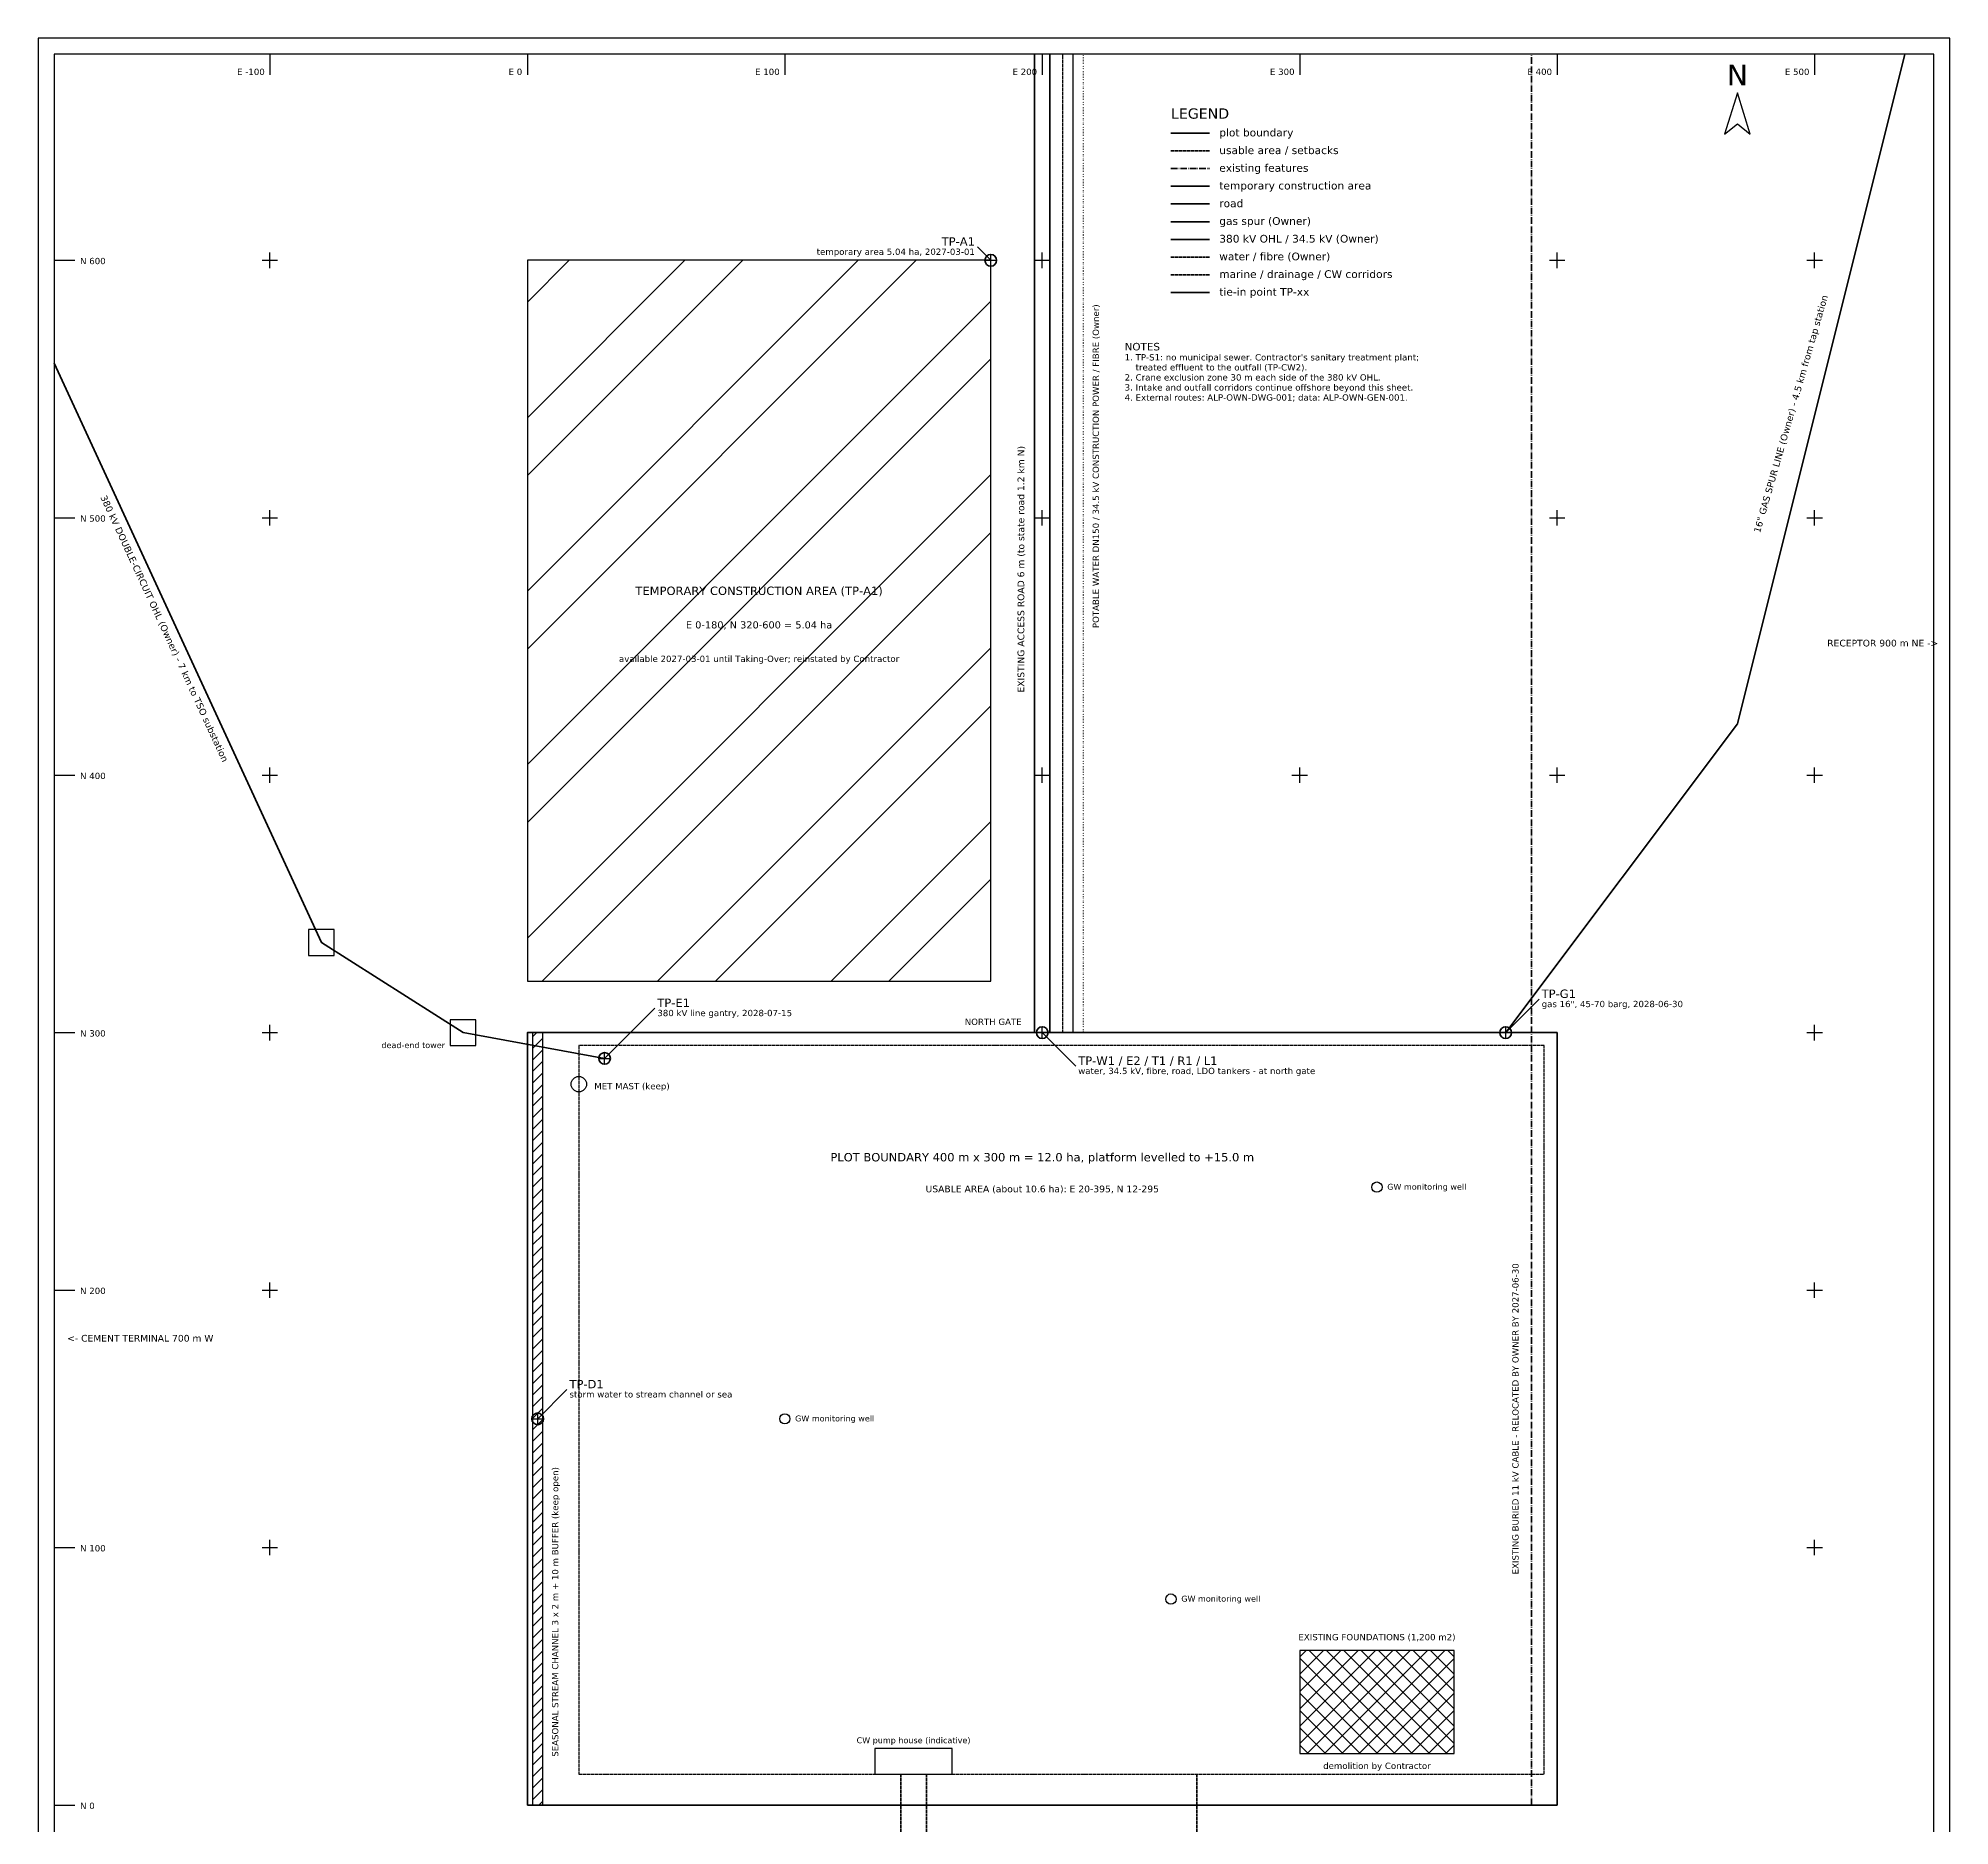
# Model space of a CAD drawing. Header units: metres. Extents: x -190 to 552, y -365 to 686.
# Drawn here: x -190 to 552, y -8 to 686 of the extents above; entities that cross this region are included whole.
import ezdxf
from ezdxf.enums import TextEntityAlignment as Align

# ---------------------------------------------------------------- set-up
doc = ezdxf.new("R2010")
doc.units = ezdxf.units.M
for name, pattern in [('DASHDOT', [3.556, 2.54, -0.508, 0, -0.508]), ('DASHED', [1.524, 1.27, -0.254]), ('DOT', [0.508, 0, -0.508])]:
    doc.linetypes.add(name, pattern=pattern)
for name, color, linetype in [('ANNO', 7, 'Continuous'), ('EXIST', 34, 'Continuous'), ('GAS', 30, 'Continuous'), ('GRIDL', 8, 'Continuous'), ('MARINE', 4, 'Continuous'), ('OHL', 1, 'Continuous'), ('PLOT', 7, 'Continuous'), ('ROAD', 8, 'Continuous'), ('SETBACK', 30, 'Continuous'), ('TEMP', 3, 'Continuous'), ('TIEIN', 6, 'Continuous'), ('UTIL', 5, 'Continuous')]:
    doc.layers.add(name, color=color, linetype=linetype)
doc.styles.add('OWN', font='DejaVuSans.ttf')

msp = doc.modelspace()

# ---------------------------------------------------------------- hatches: boundary and pattern name
at = {"layer": 'EXIST'}
h = msp.add_hatch(dxfattribs=at)
h.set_pattern_fill('ANSI37', color=256, scale=1.5)
h.paths.add_polyline_path([(300, 20), (360, 20), (360, 60), (300, 60)])
at = {"layer": 'MARINE'}
h = msp.add_hatch(dxfattribs=at)
h.set_pattern_fill('ANSI31', color=256)
h.paths.add_polyline_path([(2, 0), (6, 0), (6, 300), (2, 300)])
at = {"layer": 'TEMP'}
h = msp.add_hatch(dxfattribs=at)
h.set_pattern_fill('ANSI32', color=256, scale=5)
h.paths.add_polyline_path([(0, 320), (180, 320), (180, 600), (0, 600)])

# ---------------------------------------------------------------- linework, layer by layer
at = {"layer": 'ANNO'}
for points in [[(-190, -365), (552.5, -365), (552.5, 686.25), (-190, 686.25)], [(-183.75, -358.75), (546.25, -358.75), (546.25, 680), (-183.75, 680)], [(470, 665), (465, 649), (470, 653), (475, 649)]]:
    msp.add_lwpolyline(points, close=True, dxfattribs=at)
at = {"layer": 'EXIST', "linetype": 'DASHDOT', "lineweight": 35}
msp.add_line((390, 0), (390, 680), dxfattribs=at)
at = {"layer": 'EXIST', "linetype": 'DASHDOT', "lineweight": 60}
msp.add_line((250, 635.62), (265, 635.62), dxfattribs=at)
at = {"layer": 'EXIST'}
msp.add_lwpolyline([(300, 20), (360, 20), (360, 60), (300, 60)], close=True, dxfattribs=at)
for centre, radius in [((20, 280), 3), ((330, 240), 2), ((100, 150), 2), ((250, 80), 2)]:
    msp.add_circle(centre, radius, dxfattribs=at)
at = {"layer": 'GAS', "linetype": 'CONTINUOUS', "lineweight": 60}
msp.add_line((250, 615), (265, 615), dxfattribs=at)
at = {"layer": 'GAS', "lineweight": 70}
msp.add_lwpolyline([(535, 680), (470, 420), (380, 300)], dxfattribs=at)
at = {"layer": 'GRIDL'}
for p, q in [((-100, 680), (-100, 672)), ((0, 680), (0, 672)), ((100, 680), (100, 672)), ((200, 680), (200, 672)), ((300, 680), (300, 672)), ((400, 680), (400, 672)), ((500, 680), (500, 672)), ((-100, 597), (-100, 603)), ((200, 597), (200, 603)), ((400, 597), (400, 603)), ((500, 597), (500, 603)), ((-183.75, 600), (-175.75, 600)), ((-103, 600), (-97, 600)), ((197, 600), (203, 600)), ((397, 600), (403, 600)), ((497, 600), (503, 600)), ((-183.75, 500), (-175.75, 500)), ((-103, 500), (-97, 500)), ((-100, 497), (-100, 503)), ((197, 500), (203, 500)), ((200, 497), (200, 503)), ((397, 500), (403, 500)), ((400, 497), (400, 503)), ((497, 500), (503, 500)), ((500, 497), (500, 503)), ((-100, 397), (-100, 403)), ((200, 397), (200, 403)), ((300, 397), (300, 403)), ((400, 397), (400, 403)), ((500, 397), (500, 403)), ((-183.75, 400), (-175.75, 400)), ((-103, 400), (-97, 400)), ((197, 400), (203, 400)), ((297, 400), (303, 400)), ((397, 400), (403, 400)), ((497, 400), (503, 400)), ((-183.75, 300), (-175.75, 300)), ((-103, 300), (-97, 300)), ((-100, 297), (-100, 303)), ((497, 300), (503, 300)), ((500, 297), (500, 303)), ((-100, 197), (-100, 203)), ((500, 197), (500, 203)), ((-183.75, 200), (-175.75, 200)), ((-103, 200), (-97, 200)), ((497, 200), (503, 200)), ((-183.75, 100), (-175.75, 100)), ((-103, 100), (-97, 100)), ((-100, 97), (-100, 103)), ((497, 100), (503, 100)), ((500, 97), (500, 103)), ((-183.75, 0), (-175.75, 0))]:
    msp.add_line(p, q, dxfattribs=at)
at = {"layer": 'MARINE', "linetype": 'DASHED', "lineweight": 60}
msp.add_line((250, 594.38), (265, 594.38), dxfattribs=at)
at = {"layer": 'MARINE', "linetype": 'DASHED', "lineweight": 35}
for p, q in [((145, 12), (145, -302.5)), ((155, 12), (155, -302.5)), ((260, 12), (260, -302.5))]:
    msp.add_line(p, q, dxfattribs=at)
at = {"layer": 'MARINE'}
for points in [[(2, 0), (6, 0), (6, 300), (2, 300)], [(135, 12), (165, 12), (165, 22), (135, 22)]]:
    msp.add_lwpolyline(points, close=True, dxfattribs=at)
at = {"layer": 'OHL', "linetype": 'CONTINUOUS'}
msp.add_line((212, 300), (212, 680), dxfattribs=at)
at = {"layer": 'OHL', "linetype": 'CONTINUOUS', "lineweight": 60}
msp.add_line((250, 608.12), (265, 608.12), dxfattribs=at)
at = {"layer": 'OHL', "lineweight": 70}
msp.add_lwpolyline([(-183.75, 560), (-80, 335), (-25, 300), (30, 290)], dxfattribs=at)
at = {"layer": 'OHL'}
for points in [[(-85, 330), (-75, 330), (-75, 340), (-85, 340)], [(-30, 295), (-20, 295), (-20, 305), (-30, 305)]]:
    msp.add_lwpolyline(points, close=True, dxfattribs=at)
at = {"layer": 'PLOT', "linetype": 'CONTINUOUS', "lineweight": 60}
msp.add_line((250, 649.38), (265, 649.38), dxfattribs=at)
at = {"layer": 'PLOT', "lineweight": 100}
msp.add_line((193, 300), (207, 300), dxfattribs=at)
msp.add_lwpolyline([(0, 0), (400, 0), (400, 300), (0, 300)], close=True, dxfattribs=at)
at = {"layer": 'ROAD', "lineweight": 50}
for p, q in [((197, 300), (197, 680)), ((203, 300), (203, 680))]:
    msp.add_line(p, q, dxfattribs=at)
at = {"layer": 'ROAD', "linetype": 'CONTINUOUS', "lineweight": 60}
msp.add_line((250, 621.88), (265, 621.88), dxfattribs=at)
at = {"layer": 'SETBACK', "linetype": 'DASHED', "lineweight": 60}
msp.add_line((250, 642.5), (265, 642.5), dxfattribs=at)
at = {"layer": 'SETBACK', "linetype": 'DASHED'}
msp.add_lwpolyline([(20, 12), (395, 12), (395, 295), (20, 295)], close=True, dxfattribs=at)
at = {"layer": 'TEMP', "linetype": 'CONTINUOUS', "lineweight": 60}
msp.add_line((250, 628.75), (265, 628.75), dxfattribs=at)
at = {"layer": 'TEMP'}
msp.add_lwpolyline([(0, 320), (180, 320), (180, 600), (0, 600)], close=True, dxfattribs=at)
at = {"layer": 'TIEIN'}
for p, q in [((180, 600), (174.8, 605.2)), ((180, 597.73), (180, 602.27)), ((177.72, 600), (182.28, 600)), ((380, 300), (393, 313)), ((30, 290), (49.5, 309.5)), ((197.72, 300), (202.28, 300)), ((200, 297.73), (200, 302.27)), ((200, 300), (213, 287)), ((377.73, 300), (382.27, 300)), ((380, 297.73), (380, 302.27)), ((27.73, 290), (32.27, 290)), ((30, 287.73), (30, 292.27)), ((4, 150), (15.38, 161.38)), ((1.73, 150), (6.28, 150)), ((4, 147.72), (4, 152.28))]:
    msp.add_line(p, q, dxfattribs=at)
at = {"layer": 'TIEIN', "linetype": 'CONTINUOUS', "lineweight": 60}
msp.add_line((250, 587.5), (265, 587.5), dxfattribs=at)
at = {"layer": 'TIEIN', "lineweight": 35}
for centre in [(180, 600), (200, 300), (380, 300), (30, 290), (4, 150)]:
    msp.add_circle(centre, 2.27, dxfattribs=at)
at = {"layer": 'UTIL', "linetype": 'DASHED'}
msp.add_line((208, 300), (208, 680), dxfattribs=at)
at = {"layer": 'UTIL', "linetype": 'DOT'}
msp.add_line((216, 300), (216, 680), dxfattribs=at)
at = {"layer": 'UTIL', "linetype": 'DASHED', "lineweight": 60}
msp.add_line((250, 601.25), (265, 601.25), dxfattribs=at)

# ---------------------------------------------------------------- texts
at = {"layer": 'ANNO', "style": 'OWN'}
msp.add_text('N', height=8, dxfattribs=at).set_placement((470, 668), align=Align.CENTER)
for s, height, p in [('LEGEND', 4, (250, 655)), ('plot boundary', 3, (268.75, 648.12)), ('usable area / setbacks', 3, (268.75, 641.25)), ('existing features', 3, (268.75, 634.38)), ('temporary construction area', 3, (268.75, 627.5)), ('road', 3, (268.75, 620.62)), ('gas spur (Owner)', 3, (268.75, 613.75)), ('380 kV OHL / 34.5 kV (Owner)', 3, (268.75, 606.88)), ('water / fibre (Owner)', 3, (268.75, 600)), ('marine / drainage / CW corridors', 3, (268.75, 593.12)), ('tie-in point TP-xx', 3, (268.75, 586.25)), ('NOTES', 2.925, (232, 565)), ("1. TP-S1: no municipal sewer. Contractor's sanitary treatment plant;", 2.4375, (232, 561.1)), ('    treated effluent to the outfall (TP-CW2).', 2.4375, (232, 557.2)), ('2. Crane exclusion zone 30 m each side of the 380 kV OHL.', 2.4375, (232, 553.3)), ('3. Intake and outfall corridors continue offshore beyond this sheet.', 2.4375, (232, 549.4)), ('4. External routes: ALP-OWN-DWG-001; data: ALP-OWN-GEN-001.', 2.4375, (232, 545.5)), ('<- CEMENT TERMINAL 700 m W', 2.6, (-178.75, 180))]:
    msp.add_text(s, height=height, dxfattribs=at).set_placement(p)
msp.add_text('RECEPTOR 900 m NE ->', height=2.6, dxfattribs=at).set_placement((548, 450), align=Align.RIGHT)
at = {"layer": 'EXIST', "style": 'OWN'}
for s, height, p in [('MET MAST (keep)', 2.4375, (26, 278)), ('GW monitoring well', 2.275, (334, 239)), ('GW monitoring well', 2.275, (104, 149)), ('GW monitoring well', 2.275, (254, 79))]:
    msp.add_text(s, height=height, dxfattribs=at).set_placement(p)
msp.add_text('EXISTING BURIED 11 kV CABLE - RELOCATED BY OWNER BY 2027-06-30', height=2.4375, rotation=90, dxfattribs=at).set_placement((385, 150), align=Align.CENTER)
for s, p in [('EXISTING FOUNDATIONS (1,200 m2)', (330, 64)), ('demolition by Contractor', (330, 14))]:
    msp.add_text(s, height=2.4375, dxfattribs=at).set_placement(p, align=Align.CENTER)
at = {"layer": 'GAS', "style": 'OWN'}
msp.add_text('16" GAS SPUR LINE (Owner) - 4.5 km from tap station', height=2.6, rotation=74, dxfattribs=at).set_placement((492, 540), align=Align.CENTER)
at = {"layer": 'GRIDL', "style": 'OWN'}
for s, p in [('E -100', (-102, 672)), ('E 0', (-2, 672)), ('E 100', (98, 672)), ('E 200', (198, 672)), ('E 300', (298, 672)), ('E 400', (398, 672)), ('E 500', (498, 672))]:
    msp.add_text(s, height=2.438, dxfattribs=at).set_placement(p, align=Align.RIGHT)
for s, p in [('N 600', (-173.75, 598.5)), ('N 500', (-173.75, 498.5)), ('N 400', (-173.75, 398.5)), ('N 300', (-173.75, 298.5)), ('N 200', (-173.75, 198.5)), ('N 100', (-173.75, 98.5)), ('N 0', (-173.75, -1.5))]:
    msp.add_text(s, height=2.438, dxfattribs=at).set_placement(p)
at = {"layer": 'MARINE', "style": 'OWN'}
msp.add_text('SEASONAL STREAM CHANNEL 3 x 2 m + 10 m BUFFER (keep open)', height=2.4375, rotation=90, dxfattribs=at).set_placement((12, 75), align=Align.CENTER)
msp.add_text('CW pump house (indicative)', height=2.275, dxfattribs=at).set_placement((150, 24), align=Align.CENTER)
at = {"layer": 'OHL', "style": 'OWN'}
msp.add_text('380 kV DOUBLE-CIRCUIT OHL (Owner) - 7 km to TSO substation', height=2.6, rotation=-65.24505, dxfattribs=at).set_placement((-142.15, 456.41), align=Align.CENTER)
msp.add_text('dead-end tower', height=2.275, dxfattribs=at).set_placement((-32, 294), align=Align.RIGHT)
at = {"layer": 'PLOT', "style": 'OWN'}
msp.add_text('NORTH GATE', height=2.438, dxfattribs=at).set_placement((192, 303), align=Align.RIGHT)
msp.add_text('PLOT BOUNDARY 400 m x 300 m = 12.0 ha, platform levelled to +15.0 m', height=3.25, dxfattribs=at).set_placement((200, 250), align=Align.CENTER)
at = {"layer": 'ROAD', "style": 'OWN'}
msp.add_text('EXISTING ACCESS ROAD 6 m (to state road 1.2 km N)', height=2.6, rotation=90, dxfattribs=at).set_placement((193, 480), align=Align.CENTER)
at = {"layer": 'SETBACK', "style": 'OWN'}
msp.add_text('USABLE AREA (about 10.6 ha): E 20-395, N 12-295', height=2.6, dxfattribs=at).set_placement((200, 238), align=Align.CENTER)
at = {"layer": 'TEMP', "style": 'OWN'}
for s, height, p in [('TEMPORARY CONSTRUCTION AREA (TP-A1)', 3.25, (90, 470)), ('E 0-180, N 320-600 = 5.04 ha', 2.7625, (90, 457)), ('available 2027-03-01 until Taking-Over; reinstated by Contractor', 2.4375, (90, 444))]:
    msp.add_text(s, height=height, dxfattribs=at).set_placement(p, align=Align.CENTER)
at = {"layer": 'TIEIN', "style": 'OWN'}
for s, height, p in [('TP-A1', 3.25, (173.83, 605.69)), ('temporary area 5.04 ha, 2027-03-01', 2.4375, (173.83, 602.11))]:
    msp.add_text(s, height=height, dxfattribs=at).set_placement(p, align=Align.RIGHT)
for s, height, p in [('TP-E1', 3.25, (50.48, 309.99)), ('TP-G1', 3.25, (393.98, 313.49)), ('gas 16", 45-70 barg, 2028-06-30', 2.4375, (393.98, 309.91)), ('380 kV line gantry, 2028-07-15', 2.4375, (50.48, 306.41)), ('TP-W1 / E2 / T1 / R1 / L1', 3.25, (213.97, 287.49)), ('water, 34.5 kV, fibre, road, LDO tankers - at north gate', 2.4375, (213.97, 283.91)), ('TP-D1', 3.25, (16.35, 161.86)), ('storm water to stream channel or sea', 2.4375, (16.35, 158.29))]:
    msp.add_text(s, height=height, dxfattribs=at).set_placement(p)
at = {"layer": 'UTIL', "style": 'OWN'}
msp.add_text('POTABLE WATER DN150 / 34.5 kV CONSTRUCTION POWER / FIBRE (Owner)', height=2.4375, rotation=90, dxfattribs=at).set_placement((222, 520), align=Align.CENTER)

doc.saveas('drawing.dxf')
